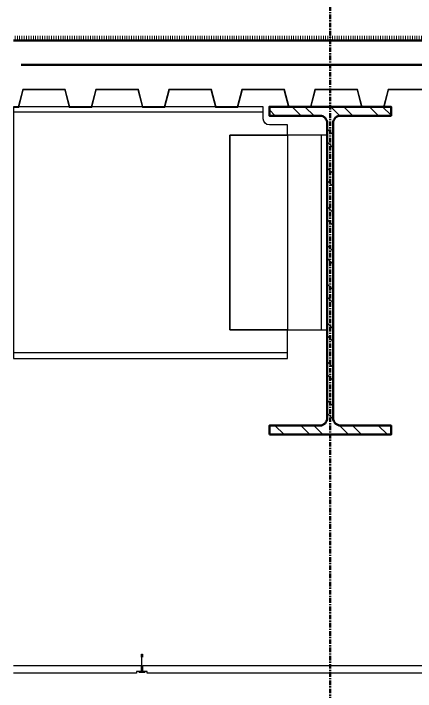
# Model space of a CAD drawing. Header units: inches. Extents: x 3850 to 5846, y -3 to 909.
# Drawn here: x 4312.1 to 4345.1, y 515.5 to 571.1 of the extents above; entities that cross this region are included whole.
import ezdxf

# ---------------------------------------------------------------- set-up
doc = ezdxf.new("R2010")
doc.units = ezdxf.units.IN
doc.header["$LTSCALE"] = 0.5
doc.header["$MEASUREMENT"] = 0
doc.linetypes.add('CENTER2', pattern=[1.125, 0.75, -0.125, 0.125, -0.125])
doc.layers.get('0').update_dxf_attribs({"lineweight": 18})
for name, color, linetype, lineweight in [('A-Detl-Medm', 31, 'Continuous', 25), ('A-Detl-Patt', 190, 'Continuous', 18), ('A-Detl-Thin', 150, 'Continuous', 18), ('A-Detl-Wide', 213, 'Continuous', 50)]:
    doc.layers.add(name, color=color, linetype=linetype, lineweight=lineweight)

# ---------------------------------------------------------------- blocks, each defined once
blk = doc.blocks.new('*U58')
at = {"layer": 'A-Detl-Patt'}
h = blk.add_hatch(dxfattribs=at)
h.set_pattern_fill('ANSI32', color=256, scale=6, style=0)
h.set_pattern_definition([(45, (0, -13.46), (-1.591, 1.591), []), (45, (1.0607, -13.46), (-1.591, 1.591), [])])
edge = h.paths.add_edge_path()
edge.add_line((4.995, -26.92), (4.995, -26.175))
edge.add_line((4.995, -26.175), (0.845, -26.175))
edge.add_arc((0.845, -25.575), 0.6, 180, 270, ccw=False)
edge.add_line((0.245, -25.575), (0.245, -1.345))
edge.add_arc((0.845, -1.345), 0.6, 90, 180, ccw=False)
edge.add_line((0.845, -0.745), (4.995, -0.745))
edge.add_line((4.995, -0.745), (4.995, 0))
edge.add_line((4.995, 0), (-4.995, 0))
edge.add_line((-4.995, 0), (-4.995, -0.745))
edge.add_line((-4.995, -0.745), (-0.845, -0.745))
edge.add_arc((-0.845, -1.345), 0.6, 0, 90, ccw=False)
edge.add_line((-0.245, -1.345), (-0.245, -25.575))
edge.add_arc((-0.845, -25.575), 0.6, -90, 0, ccw=False)
edge.add_line((-0.845, -26.175), (-4.995, -26.175))
edge.add_line((-4.995, -26.175), (-4.995, -26.92))
edge.add_line((-4.995, -26.92), (4.995, -26.92))
at = {"color": 0, "linetype": 'ByBlock'}
blk.add_lwpolyline([(4.995, -26.92), (4.995, -26.175), (0.845, -26.175, -0.414214), (0.245, -25.575), (0.245, -1.345, -0.414214), (0.845, -0.745), (4.995, -0.745), (4.995, 0), (-4.995, 0), (-4.995, -0.745), (-0.845, -0.745, -0.414214), (-0.245, -1.345), (-0.245, -25.575, -0.414214), (-0.845, -26.175), (-4.995, -26.175), (-4.995, -26.92)], format="xyb", close=True, dxfattribs=at)
blk = doc.blocks.new('*U115')
at = {"layer": 'A-Detl-Thin'}
blk.add_lwpolyline([(0, 0.06), (0, 0), (0.921, 0), (1.296, 1.44), (4.704, 1.44), (5.079, 0), (6.921, 0), (7.296, 1.44), (10.704, 1.44), (11.079, 0), (12.921, 0), (13.296, 1.44), (16.704, 1.44), (17.079, 0), (18.921, 0), (19.296, 1.44), (22.704, 1.44), (23.079, 0), (24.921, 0), (25.296, 1.44), (28.704, 1.44), (29.079, 0), (30.921, 0), (31.296, 1.44), (34.704, 1.44), (35.079, 0), (36.921, 0), (37.296, 1.44), (40.704, 1.44), (41.079, 0), (42.921, 0), (43.296, 1.44), (46.704, 1.44), (47.079, 0), (48.921, 0), (49.296, 1.44), (52.704, 1.44), (53.079, 0), (54.921, 0), (55.296, 1.44), (58.704, 1.44), (59.079, 0), (59.499, 0), (59.499, 0.06), (59.125, 0.06), (58.75, 1.5), (55.25, 1.5), (54.875, 0.06), (53.125, 0.06), (52.75, 1.5), (49.25, 1.5), (48.875, 0.06), (47.125, 0.06), (46.75, 1.5), (43.25, 1.5), (42.875, 0.06), (41.125, 0.06), (40.75, 1.5), (37.25, 1.5), (36.875, 0.06), (35.125, 0.06), (34.75, 1.5), (31.25, 1.5), (30.875, 0.06), (29.125, 0.06), (28.75, 1.5), (25.25, 1.5), (24.875, 0.06), (23.125, 0.06), (22.75, 1.5), (19.25, 1.5), (18.875, 0.06), (17.125, 0.06), (16.75, 1.5), (13.25, 1.5), (12.875, 0.06), (11.125, 0.06), (10.75, 1.5), (7.25, 1.5), (6.875, 0.06), (5.125, 0.06), (4.75, 1.5), (1.25, 1.5), (0.875, 0.06), (0, 0.06)], close=True, dxfattribs=at)
at = {"layer": 'A-Detl-Wide'}
blk.add_lwpolyline([(0, 0.06), (0, 5.5), (59.499, 5.5)], dxfattribs=at)

msp = doc.modelspace()

# ---------------------------------------------------------------- hatches: boundary and pattern name
at = {"layer": 'A-Detl-Thin'}
h = msp.add_hatch(dxfattribs=at)
h.set_pattern_fill('LINE', color=256, scale=1.5, angle=90, style=0)
h.set_pattern_definition([(90, (4206.11981, 568.94018), (-0.1875, 1e-17), [])])
h.paths.add_polyline_path([(4371.61894, 568.94018), (4371.61894, 569.31518), (4312.11988, 569.31518), (4312.11988, 568.94018)], flags=0)

# ---------------------------------------------------------------- linework, layer by layer
at = {"layer": 'A-Detl-Medm'}
for p, q in [((4332.62472, 563.04995), (4312.11988, 563.04995)), ((4334.62472, 561.16995), (4334.62472, 545.16995)), ((4337.37472, 561.16995), (4337.37472, 545.16995)), ((4334.62472, 543.28995), (4312.11988, 543.28995)), ((4322.91394, 517.06248), (4322.41394, 517.06248))]:
    msp.add_line(p, q, dxfattribs=at)
msp.add_lwpolyline([(4332.62472, 542.83995), (4334.62472, 542.83995), (4334.62472, 545.16995), (4329.87472, 545.16995), (4329.87472, 561.16995), (4334.62472, 561.16995), (4334.62472, 561.99995), (4333.12472, 561.99995, -0.41421356), (4332.62472, 562.49995), (4332.62472, 563.49995), (4312.11988, 563.49995), (4312.11988, 542.83995), (4332.62472, 542.83995)], format="xyb", close=True, dxfattribs=at)
for points in [[(4329.87472, 561.16995), (4329.87472, 545.16995), (4337.87472, 545.16995), (4337.87472, 561.16995)], [(4322.72644, 517.62498), (4346.60144, 517.62498), (4346.60144, 517.12798), (4346.22644, 517.12798), (4346.22644, 516.99998), (4323.10144, 516.99998), (4323.10144, 517.12798), (4322.72644, 517.12798)]]:
    msp.add_lwpolyline(points, close=True, dxfattribs=at)
for points in [[(4322.66394, 517.06248), (4322.66394, 518.28123), (4322.63269, 518.31248), (4322.63269, 518.56248), (4322.69519, 518.56248), (4322.69519, 518.31248)], [(4312.11988, 517.62498), (4322.60144, 517.62498), (4322.60144, 517.12798), (4322.22644, 517.12798), (4322.22644, 516.99998), (4312.11988, 516.99998)]]:
    msp.add_lwpolyline(points, dxfattribs=at)
at = {"layer": 'A-Detl-Wide', "linetype": 'CENTER2'}
msp.add_line((4338.11972, 44.86525), (4338.11972, 822.41196), dxfattribs=at)
at = {"layer": 'A-Detl-Wide'}
for p, q in [((4312.11988, 568.94018), (4371.61894, 568.94018)), ((4369.47821, 566.94018), (4312.73755, 566.94018))]:
    msp.add_line(p, q, dxfattribs=at)

# ---------------------------------------------------------------- block references
at = {"layer": 'A-Detl-Wide', "xscale": -1}
for name, p in [('*U115', (4371.61894, 563.44018)), ('*U58', (4338.11972, 563.49995))]:
    msp.add_blockref(name, p, dxfattribs=at)

doc.saveas('drawing.dxf')
